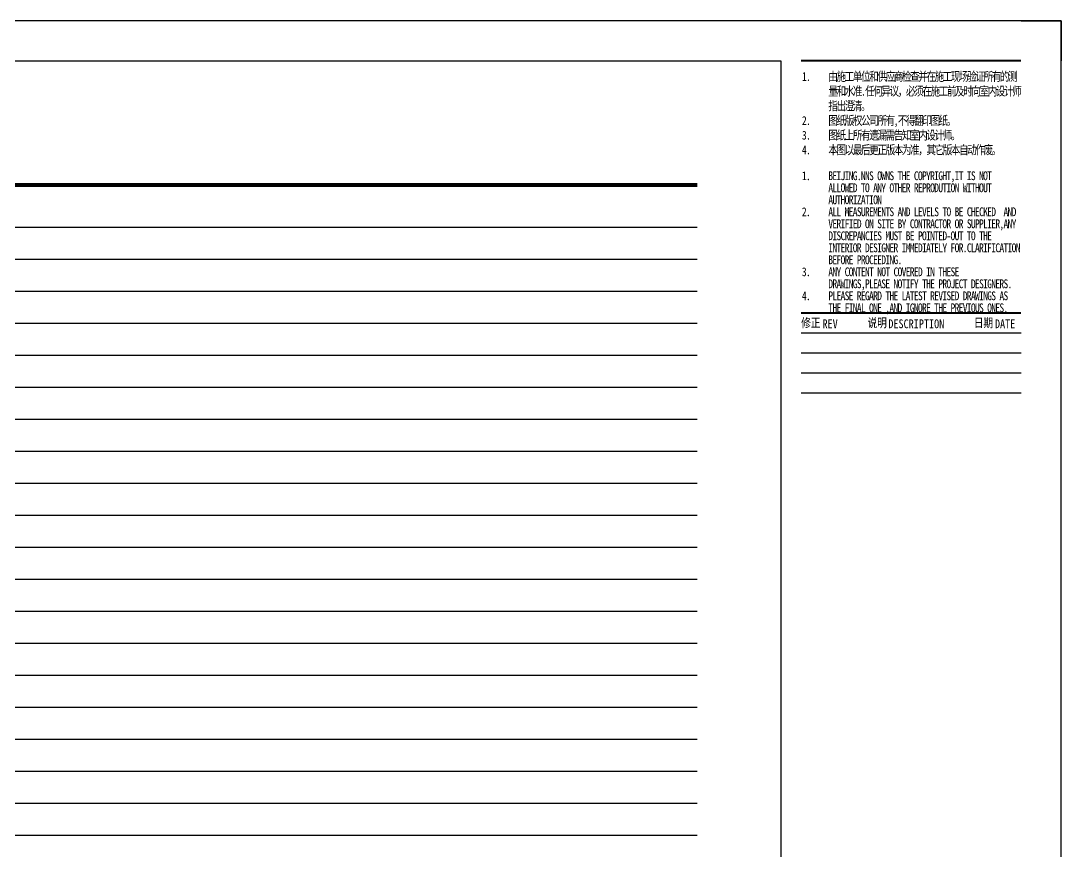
# Paper-space layout '布局' of a CAD drawing. Header units: millimetres. Extents: x -7887 to 894, y 542 to 1297.
# Drawn here: x -3508.5 to -3248.6, y 754.7 to 962.3 of the extents above; entities that cross this region are included whole.
import ezdxf

# ---------------------------------------------------------------- set-up
doc = ezdxf.new("R2010")
doc.units = ezdxf.units.MM
doc.header["$LTSCALE"] = 10
for name, color, linetype in [('008-顶面文字标注', 3, 'Continuous'), ('AXIS_TEXT', 7, 'Continuous'), ('ID_Anno_Dims', 3, 'Continuous'), ('ID_Elev_Pen 8', 8, 'Continuous'), ('NW-01-尺寸标注', 252, 'Continuous'), ('T-TTLB-1', 1, 'Continuous')]:
    doc.layers.add(name, color=color, linetype=linetype)
doc.styles.add('宋体', font='', dxfattribs={"width": 0.8})
doc.styles.get('宋体').set_extended_font_data('SimSun')

# ---------------------------------------------------------------- blocks, each defined once
blk = doc.blocks.new('wenzige')
at = {"layer": 'Defpoints', "color": 250}
for points in [[(230483.26, 27936.72), (230940.44, 27936.72)], [(230483.26, 27928.72), (230940.44, 27928.72)], [(230483.26, 27920.72), (230940.44, 27920.72)], [(230483.26, 27912.72), (230940.44, 27912.72)], [(230483.26, 27904.72), (230940.44, 27904.72)], [(230483.26, 27896.72), (230940.44, 27896.72)], [(230483.26, 27888.72), (230940.44, 27888.72)], [(230483.26, 27880.72), (230940.44, 27880.72)], [(230483.26, 27872.72), (230940.44, 27872.72)], [(230483.26, 27864.72), (230940.44, 27864.72)], [(230483.26, 27856.72), (230940.44, 27856.72)], [(230483.26, 27848.72), (230940.44, 27848.72)], [(230483.26, 27840.72), (230940.44, 27840.72)], [(230483.26, 27832.72), (230940.44, 27832.72)], [(230483.26, 27824.72), (230940.44, 27824.72)], [(230483.26, 27816.72), (230940.44, 27816.72)], [(230483.26, 27808.72), (230940.44, 27808.72)], [(230483.26, 27800.72), (230940.44, 27800.72)], [(230483.26, 27792.72), (230940.44, 27792.72)], [(230483.26, 27784.72), (230940.44, 27784.72)]]:
    blk.add_lwpolyline(points, dxfattribs=at)
blk = doc.blocks.new('11111')
at = {"color": 1, "const_width": 0.5}
for points in [[(3716.32, 6139.96), (3771.32, 6139.96)], [(3716.32, 6076.96), (3771.32, 6076.96)]]:
    blk.add_lwpolyline(points, dxfattribs=at)
at = {"layer": 'AXIS_TEXT', "color": 8}
for points in [[(3716.32, 6071.96), (3771.32, 6071.96)], [(3716.32, 6066.96), (3771.32, 6066.96)], [(3716.32, 6061.96), (3771.32, 6061.96)], [(3716.32, 6056.96), (3771.32, 6056.96)]]:
    blk.add_lwpolyline(points, dxfattribs=at)
at = {"layer": 'ID_Anno_Dims', "color": 8}
blk.add_lwpolyline([(3771.32, 6149.96), (3781.32, 6149.96), (3781.32, 6139.96)], dxfattribs=at)
at = {"layer": 'T-TTLB-1'}
blk.add_lwpolyline([(3212.32, 6139.96), (3711.32, 6139.96), (3711.32, 5739.96), (3212.32, 5739.96)], close=True, dxfattribs=at)
at = {"layer": 'AXIS_TEXT', "color": 8, "style": '宋体', "width": 0.849286}
for s, p in [('REV', (3721.69, 6073.13)), ('DESCRIPTION', (3738.13, 6073.13)), ('DATE', (3764.77, 6073.13))]:
    blk.add_text(s, height=2.2, dxfattribs=at).set_placement(p)
at = {"layer": 'AXIS_TEXT', "color": 4, "char_height": 2.2, "width": 55, "attachment_point": 1, "style": '宋体'}
for s, insert in [('\\pi-6.6,l6.6,t6.6;{\\T0.8;1.^I由施工单位和供应商检查并在施工现场验证所有的测量和水准.任何异议，必须在施工前及时向室内设计师指出澄清。\\P2.^I图纸版权公司所有,不得翻印图纸。\\P3.^I图纸上所有遗漏需告知室内设计师。\\P4.^I本图以最后更正版本为准，其它版本自动作废。}', (3716.55, 6137.14)), ('{\\fSimSun|b0|i0|c134|p2;修正\\fﾲﾨﾲﾨﾺﾆﾼﾚﾺￚ|b0|i0|c136|p1;    }', (3716.37, 6075.56)), ('{\\fSimSun|b0|i0|c134|p2;说明\\fﾲﾨﾲﾨﾺﾆﾼﾚﾺￚ|b0|i0|c136|p1;    }', (3732.97, 6075.56)), ('{\\fSimSun|b0|i0|c134|p2;日期\\fﾲﾨﾲﾨﾺﾆﾼﾚﾺￚ|b0|i0|c136|p1;    }', (3759.5, 6075.56))]:
    blk.add_mtext(s, dxfattribs=dict(at, insert=insert))
at = {"layer": 'AXIS_TEXT', "color": 8, "insert": (3716.54, 6112.33), "char_height": 2.2, "width": 55, "attachment_point": 1, "line_spacing_factor": 0.818182, "style": '宋体'}
blk.add_mtext('\\pi-6.6,l6.6,t6.6;{\\T0.8;1.^IBEIJING.NNS OWNS THE COPYRIGHT,IT IS NOT ALLOWED TO ANY OTHER REPRODUTION WITHOUT AUTHORIZATION\\P2.^IALL MEASUREMENTS AND LEVELS TO BE CHECKED  AND VERIFIED ON SITE BY CONTRACTOR OR SUPPLIER,ANY DISCREPANCIES MUST BE POINTED-OUT TO THE INTERIOR DESIGNER IMMEDIATELY FOR.CLARIFICATION BEFORE PROCEEDING.\\P3.^IANY CONTENT NOT COVERED IN THESE DRAWINGS,PLEASE NOTIFY THE PROJECT DESIGNERS.\\P4.^IPLEASE REGARD THE LATEST REVISED DRAWINGS AS THE FINAL ONE ,AND IGNORE THE PREVIOUS ONES.}', dxfattribs=at)

psp = doc.layouts.new('布局')

# ---------------------------------------------------------------- linework, layer by layer
at = {"layer": '008-顶面文字标注', "color": 8}
psp.add_lwpolyline([(-3842.605, 542.276), (-3248.605, 542.276), (-3248.605, 962.276), (-3842.605, 962.276)], close=True, dxfattribs=at)
at = {"layer": 'ID_Elev_Pen 8', "color": 147, "linetype": 'Continuous', "const_width": 1}
psp.add_lwpolyline([(-3796.696, 921.216), (-3339.515, 921.216)], dxfattribs=at)

# ---------------------------------------------------------------- block references
at = {"layer": 'Defpoints'}
psp.add_blockref('wenzige', (-234279.952, -27026.005), dxfattribs=at)
at = {"layer": 'NW-01-尺寸标注', "linetype": 'ByBlock'}
psp.add_blockref('11111', (-7029.926, -5187.687), dxfattribs=at)

doc.saveas('drawing.dxf')
